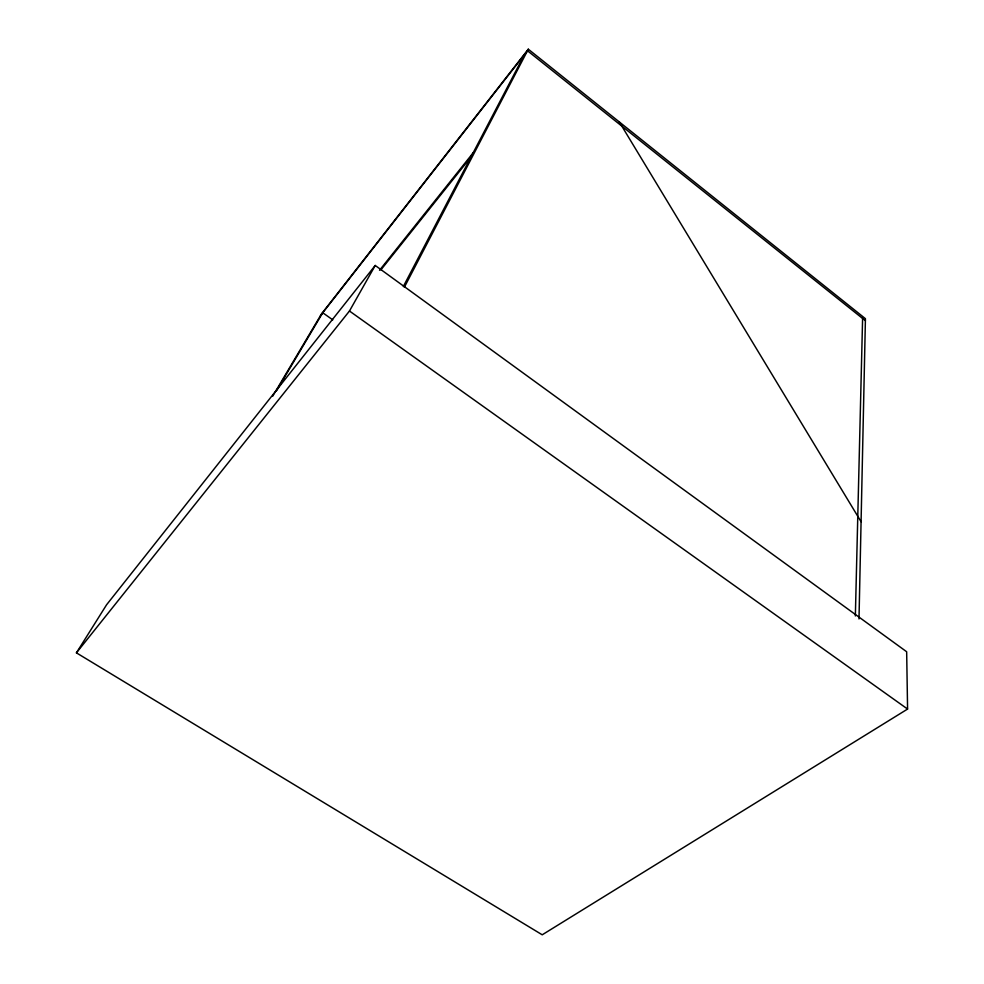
<?xml version="1.0" encoding="UTF-8"?>
<svg xmlns="http://www.w3.org/2000/svg" width="984" height="984" viewBox="0 0 984 984"><rect width="100%" height="100%" fill="white"/><g stroke="black" fill="none" stroke-linecap="round" stroke-linejoin="round"><path stroke-width="1.48" d="M858.995 618.948L865.428 318.681L528.297 49.2L321.547 313.847L272.654 396.269M855.354 615.959L862.599 318.459M403.354 286.467L524.324 54.809M404.35 287.242L528.297 49.2M76.42 652.847L349.468 311.018L375.224 265.459L906.658 651.752L907.58 709.058L542.221 934.8L76.42 652.847L106.567 604.791L375.224 265.459M276.578 390.673L322.74 312.752L332.764 319.862M320.464 315.679L527.486 50.75L865.379 320.673M379.529 270.28L473.107 152.877M380.968 269.776L470.979 156.96M349.468 311.018L907.58 709.058M619.293 121.93L861.074 521.717"/></g></svg>
